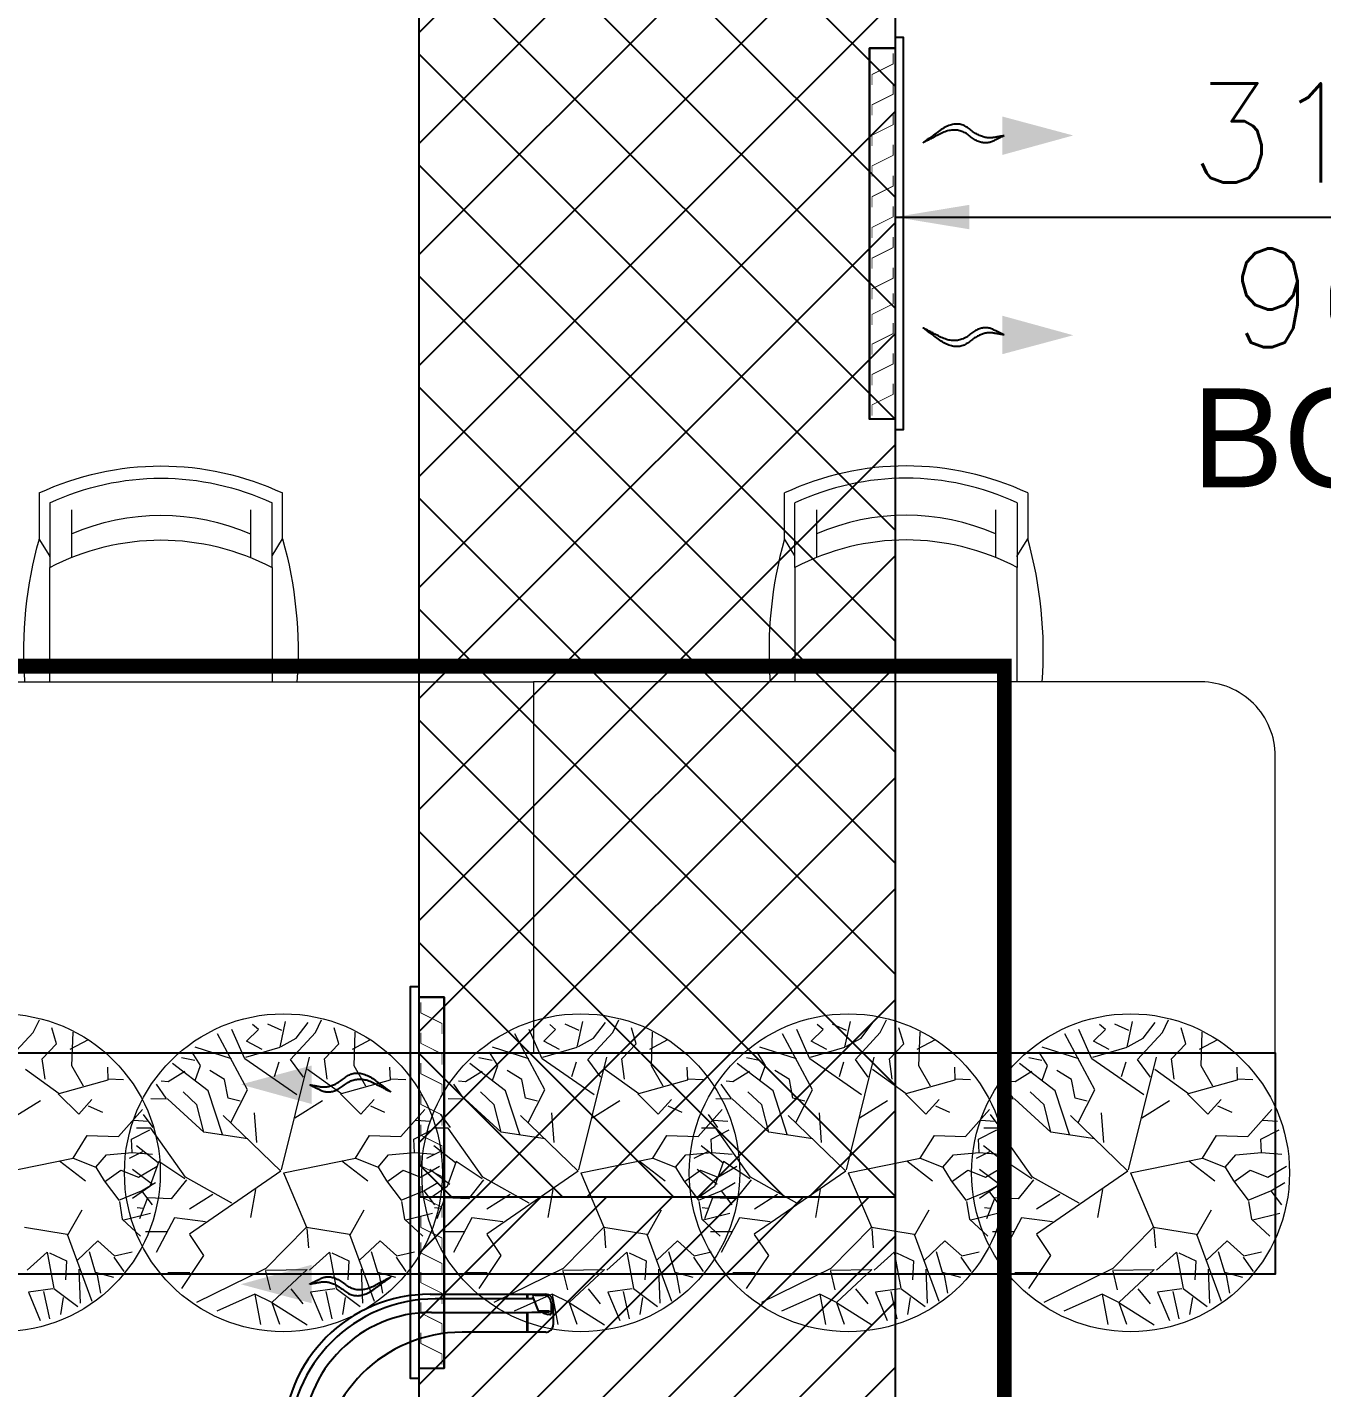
# Model space of a CAD drawing. Header units: millimetres. Extents: x 148480 to 578986, y 39883 to 155062.
# Drawn here: x 229222 to 231840, y 82730 to 85482 of the extents above; entities that cross this region are included whole.
import ezdxf

# ---------------------------------------------------------------- set-up
doc = ezdxf.new("R2010")
doc.units = ezdxf.units.MM
for name, pattern in [('CENTER', [2, 1.25, -0.25, 0.25, -0.25]), ('CONTINU', [0]), ('HIDDEN', [0.375, 0.25, -0.125])]:
    doc.linetypes.add(name, pattern=pattern)
for name, color, linetype in [('CEN', 252, 'CENTER'), ('Flooring', 44, 'Continuous'), ('Hatch 01_UC', 7, 'Continuous'), ('HVAC-SECTIONS', 7, 'Continuous'), ('I - MODULAR', 44, 'Continuous'), ('Layer2', 4, 'Continuous'), ('Layer4', 6, 'Continuous'), ('M-HVAC ELLIPTICAL DUCT', 6, 'Continuous'), ('M-HVAC VRV PIPE', 4, 'Continuous'), ('M-HVAC-ELEPTICAL DUCT', 6, 'Continuous'), ('M-HVAC-GRIL', 6, 'Continuous'), ('M-HVAC-INSULATION', 8, 'Continuous'), ('M-HVAC-SUPP', 4, 'Continuous'), ('M-HVAC-TEXT', 7, 'Continuous')]:
    doc.layers.add(name, color=color, linetype=linetype)
doc.layers.add('I-01$0$i-plants', color=7, linetype='Continuous', lineweight=13, true_color=0x86b300)
for name, color, linetype, lineweight in [('ID - MODULAR', 44, 'Continuous', 5), ('KDBS-SIDE THROW GRILLE', 1, 'Continuous', 18), ('M HVAC GRILLE', 6, 'Continuous', 13)]:
    doc.layers.add(name, color=color, linetype=linetype, lineweight=lineweight)
doc.styles.add('R', font='romans.shx')
doc.styles.add('ROMAND', font='romand__.ttf')
doc.styles.get("Standard").update_dxf_attribs({"font": 'arial.ttf'})
doc.dimstyles.new('Vayucon', dxfattribs={"dimtxt": 200, "dimasz": 150, "dimexe": 0, "dimexo": 0, "dimgap": 9e-05, "dimtad": 1, "dimdec": 0, "dimrnd": 5, "dimzin": 0, "dimdsep": 46, "dimtxsty": 'ROMAND', "dimcen": 90, "dimclrd": 42, "dimclre": 8, "dimclrt": 7, "dimadec": 0, "dimazin": 0, "dimtfac": 1, "dimtdec": 0, "dimtofl": 0, "dimtmove": 1, "dimatfit": 0, "dimfxl": 1, "dimtolj": 1, "dimtzin": 0, "dimarcsym": 0})

# ---------------------------------------------------------------- blocks, each defined once
blk = doc.blocks.new('GFC1')
at = {"layer": 'CEN', "color": 8, "linetype": 'HIDDEN', "lineweight": 0, "ltscale": 1500}
blk.add_lwpolyline([(303830.5, 81074.4), (299729.3, 81074.4), (299729.3, 85175.6), (303830.5, 85175.6)], close=True, dxfattribs=at)
at = {"layer": 'Flooring', "color": 8, "linetype": 'HIDDEN', "ltscale": 1500}
blk.add_arc((300007.7, 78255.1), 12777.8, 229.90697, 79.60318, dxfattribs=at)
at = {"layer": 'I - MODULAR', "color": 8}
for p, q in [((302669.3, 83905.3), (302903, 83905.3)), ((302865.1, 83905.3), (302865.1, 83896)), ((302867.1, 83896), (302867.1, 83905.3)), ((302876.5, 83900.6), (302887.9, 83871.9)), ((302880.8, 83903.4), (302898.7, 83903.4)), ((302878.3, 83896), (302679.7, 83896)), ((302887.9, 83871.9), (302910, 83871.9)), ((302910, 83871.9), (302910, 83868.8)), ((302914, 83888.1), (302914, 83866.1)), ((302918.3, 83890.1), (302918.3, 83843.6)), ((302671.9, 83868.6), (302810.4, 83868.6)), ((302810.4, 83868.6), (302868, 83868.6)), ((302865.1, 83868.6), (302865.1, 83828.4)), ((302867.1, 83828.4), (302867.1, 83868.6)), ((302897.3, 83867.6), (302897.3, 83868.8)), ((302910, 83868.8), (302897.3, 83868.8)), ((302897.3, 83867.6), (302908.1, 83864.5)), ((302911.8, 83864.1), (302908.3, 83864.4)), ((302903, 83828.4), (302734, 83828.4))]:
    blk.add_line(p, q, dxfattribs=at)
at = {"layer": 'I - MODULAR', "color": 8, "linetype": 'Continuous'}
blk.add_lwpolyline([(299878.4, 84393.7), (304378.4, 84393.7), (304378.4, 83945.6), (299878.4, 83945.6)], close=True, dxfattribs=at)
at = {"layer": 'I - MODULAR', "color": 8}
for centre, radius, start, end in [((302669.3, 83608.1), 297.2, 90, 180), ((302880.8, 83898.5), 4.86, 90, 154.3345), ((302898.7, 83888.1), 15.3, 0, 90), ((302903, 83890.1), 15.2, 0, 90), ((302679.7, 83600.1), 295.9, 90, 180), ((302671.9, 83609.1), 259.5, 90, 180), ((302903, 83843.6), 15.2, 270, 0), ((302911.9, 83866.1), 2.02, 265, 0), ((302734, 83542.7), 285.7, 90, 180)]:
    blk.add_arc(centre, radius, start, end, dxfattribs=at)
blk.add_ellipse((302867.5, 83871.2), major_axis=(-44.5, 0), ratio=0.056676, start_param=1.581319, end_param=2.838731, dxfattribs=at)
at = {"layer": 'I-01$0$i-plants', "color": 8}
for p, q in [((301866.6, 84434.9), (301879.1, 84460.2)), ((302321.9, 84440.6), (302310, 84450.5)), ((302369.3, 84438.6), (302340.9, 84451.6)), ((302365.8, 84405.3), (302377, 84457.2)), ((302398.4, 84423.2), (302422.6, 84454.6)), ((302437.3, 84434.9), (302449.8, 84460.2)), ((302923.1, 84440.6), (302911.3, 84450.5)), ((302970.6, 84438.6), (302942.2, 84451.6)), ((302967, 84405.3), (302978.3, 84457.2)), ((302999.7, 84423.2), (303023.9, 84454.6)), ((303038.6, 84434.9), (303051.1, 84460.2)), ((303464.2, 84440.6), (303452.3, 84450.5)), ((303511.6, 84438.6), (303483.2, 84451.6)), ((303508.1, 84405.3), (303519.3, 84457.2)), ((303540.7, 84423.2), (303564.9, 84454.6)), ((303579.6, 84434.9), (303592.1, 84460.2)), ((304034.9, 84440.6), (304023.1, 84450.5)), ((304082.3, 84438.6), (304054, 84451.6)), ((304078.8, 84405.3), (304090, 84457.2)), ((304111.4, 84423.2), (304135.6, 84454.6)), ((304150.3, 84434.9), (304162.8, 84460.2)), ((301816.2, 84379.8), (301866.6, 84434.9)), ((301914, 84411.6), (301904.4, 84443.8)), ((301941.6, 84401.2), (301978.3, 84420.3)), ((301944.9, 84367.5), (301947.1, 84435)), ((302300.3, 84318.8), (302239.6, 84431.8)), ((302294.8, 84381.5), (302268.3, 84440.4)), ((302297.7, 84417.1), (302321.9, 84440.6)), ((302367.9, 84406), (302398.4, 84423.2)), ((302387, 84379.8), (302437.3, 84434.9)), ((302484.7, 84411.6), (302475.1, 84443.8)), ((302512.3, 84401.2), (302549, 84420.3)), ((302515.6, 84367.5), (302517.8, 84435)), ((302901.6, 84318.8), (302840.9, 84431.8)), ((302896.1, 84381.5), (302869.5, 84440.4)), ((302899, 84417.1), (302923.1, 84440.6)), ((302969.2, 84406), (302999.7, 84423.2)), ((302988.2, 84379.8), (303038.6, 84434.9)), ((303086, 84411.6), (303076.4, 84443.8)), ((303113.6, 84401.2), (303150.3, 84420.3)), ((303116.9, 84367.5), (303119.1, 84435)), ((303442.6, 84318.8), (303381.9, 84431.8)), ((303437.1, 84381.5), (303410.6, 84440.4)), ((303440, 84417.1), (303464.2, 84440.6)), ((303510.2, 84406), (303540.7, 84423.2)), ((303529.3, 84379.8), (303579.6, 84434.9)), ((303627, 84411.6), (303617.4, 84443.8)), ((303654.6, 84401.2), (303691.3, 84420.3)), ((303657.9, 84367.5), (303660.1, 84435)), ((304013.3, 84318.8), (303952.6, 84431.8)), ((304007.8, 84381.5), (303981.3, 84440.4)), ((304010.7, 84417.1), (304034.9, 84440.6)), ((304080.9, 84406), (304111.4, 84423.2)), ((304100, 84379.8), (304150.3, 84434.9)), ((304197.7, 84411.6), (304188.1, 84443.8)), ((304225.3, 84401.2), (304262, 84420.3)), ((304228.6, 84367.5), (304230.8, 84435)), ((301885, 84381.4), (301914, 84411.6)), ((302205.1, 84368.1), (302188.1, 84395.2)), ((302267.9, 84381.6), (302194.1, 84404.8)), ((302296.3, 84384.5), (302365.8, 84405.3)), ((302329.6, 84400.1), (302297.7, 84417.1)), ((302455.8, 84381.4), (302484.7, 84411.6)), ((302806.4, 84368.1), (302789.4, 84395.2)), ((302869.2, 84381.6), (302795.4, 84404.8)), ((302897.5, 84384.5), (302967, 84405.3)), ((302930.9, 84400.1), (302899, 84417.1)), ((303057, 84381.4), (303086, 84411.6)), ((303347.4, 84368.1), (303330.4, 84395.2)), ((303410.2, 84381.6), (303336.4, 84404.8)), ((303438.6, 84384.5), (303508.1, 84405.3)), ((303471.9, 84400.1), (303440, 84417.1)), ((303598.1, 84381.4), (303627, 84411.6)), ((303918.1, 84368.1), (303901.1, 84395.2)), ((303980.9, 84381.6), (303907.1, 84404.8)), ((304009.3, 84384.5), (304078.8, 84405.3)), ((304042.6, 84400.1), (304010.7, 84417.1)), ((304168.8, 84381.4), (304197.7, 84411.6)), ((301890.6, 84340.3), (301885, 84381.4)), ((301968.5, 84326.1), (301944.9, 84367.5)), ((302018.4, 84338.6), (302017.3, 84364.8)), ((302220.6, 84316.5), (302148.1, 84372.2)), ((302193.3, 84378), (302166.8, 84383.5)), ((302194.1, 84337.9), (302205.1, 84368.1)), ((302399.6, 84308.3), (302294.8, 84381.5)), ((302354.7, 84345.8), (302363.8, 84375.4)), ((302368.8, 84157.2), (302425.1, 84384.7)), ((302413.2, 84344.6), (302387, 84379.8)), ((302461.3, 84340.3), (302455.8, 84381.4)), ((302539.2, 84326.1), (302515.6, 84367.5)), ((302589.1, 84338.6), (302588.1, 84364.8)), ((302821.8, 84316.5), (302749.4, 84372.2)), ((302794.6, 84378), (302768.1, 84383.5)), ((302795.4, 84337.9), (302806.4, 84368.1)), ((303000.9, 84308.3), (302896.1, 84381.5)), ((302956, 84345.8), (302965.1, 84375.4)), ((302970.1, 84157.2), (303026.4, 84384.7)), ((303014.4, 84344.6), (302988.2, 84379.8)), ((303062.6, 84340.3), (303057, 84381.4)), ((303140.5, 84326.1), (303116.9, 84367.5)), ((303190.4, 84338.6), (303189.3, 84364.8)), ((303362.9, 84316.5), (303290.4, 84372.2)), ((303335.6, 84378), (303309.1, 84383.5)), ((303336.4, 84337.9), (303347.4, 84368.1)), ((303541.9, 84308.3), (303437.1, 84381.5)), ((303497, 84345.8), (303506.1, 84375.4)), ((303511.1, 84157.2), (303567.4, 84384.7)), ((303555.5, 84344.6), (303529.3, 84379.8)), ((303603.6, 84340.3), (303598.1, 84381.4)), ((303681.5, 84326.1), (303657.9, 84367.5)), ((303731.4, 84338.6), (303730.4, 84364.8)), ((303933.6, 84316.5), (303861.1, 84372.2)), ((303906.3, 84378), (303879.9, 84383.5)), ((303907.1, 84337.9), (303918.1, 84368.1)), ((304112.6, 84308.3), (304007.8, 84381.5)), ((304067.7, 84345.8), (304076.8, 84375.4)), ((304081.9, 84157.2), (304138.2, 84384.7)), ((304126.2, 84344.6), (304100, 84379.8)), ((304174.3, 84340.3), (304168.8, 84381.4)), ((304252.3, 84326.1), (304228.6, 84367.5)), ((304302.2, 84338.6), (304301.1, 84364.8)), ((301850.9, 84360.5), (301919.3, 84311.4)), ((301919.3, 84311.4), (302018.4, 84338.6)), ((302017.7, 84340.9), (302049.3, 84339.8)), ((302173.1, 84355.7), (302139.3, 84334.9)), ((302253.6, 84339.9), (302223.9, 84357.5)), ((302260.7, 84301.6), (302253.6, 84339.9)), ((302421.6, 84360.5), (302490, 84311.4)), ((302490, 84311.4), (302589.1, 84338.6)), ((302588.5, 84340.9), (302620, 84339.8)), ((302774.4, 84355.7), (302740.6, 84334.9)), ((302854.9, 84339.9), (302825.2, 84357.5)), ((302862, 84301.6), (302854.9, 84339.9)), ((303022.9, 84360.5), (303091.3, 84311.4)), ((303091.3, 84311.4), (303190.4, 84338.6)), ((303189.7, 84340.9), (303221.3, 84339.8)), ((303315.4, 84355.7), (303281.6, 84334.9)), ((303395.9, 84339.9), (303366.2, 84357.5)), ((303403, 84301.6), (303395.9, 84339.9)), ((303563.9, 84360.5), (303632.3, 84311.4)), ((303632.3, 84311.4), (303731.4, 84338.6)), ((303730.8, 84340.9), (303762.3, 84339.8)), ((303886.1, 84355.7), (303852.3, 84334.9)), ((303966.6, 84339.9), (303936.9, 84357.5)), ((303973.7, 84301.6), (303966.6, 84339.9)), ((304134.6, 84360.5), (304203, 84311.4)), ((304203, 84311.4), (304302.2, 84338.6)), ((304301.5, 84340.9), (304333.1, 84339.8)), ((301917.4, 84310.8), (301958.6, 84269.8)), ((302135.7, 84301.6), (302115.9, 84330.4)), ((302139.3, 84334.9), (302125.4, 84336)), ((302197.8, 84288.1), (302169.8, 84314.7)), ((302249.3, 84228.5), (302220.6, 84316.5)), ((302266.6, 84252.5), (302300.3, 84318.8)), ((302488.1, 84310.8), (302529.3, 84269.8)), ((302737, 84301.6), (302717.2, 84330.4)), ((302740.6, 84334.9), (302726.7, 84336)), ((302799.1, 84288.1), (302771.1, 84314.7)), ((302850.6, 84228.5), (302821.8, 84316.5)), ((302867.9, 84252.5), (302901.6, 84318.8)), ((303089.4, 84310.8), (303130.6, 84269.8)), ((303278, 84301.6), (303258.2, 84330.4)), ((303281.6, 84334.9), (303267.7, 84336)), ((303340.1, 84288.1), (303312.1, 84314.7)), ((303391.6, 84228.5), (303362.9, 84316.5)), ((303408.9, 84252.5), (303442.6, 84318.8)), ((303630.4, 84310.8), (303671.6, 84269.8)), ((303848.7, 84301.6), (303828.9, 84330.4)), ((303852.3, 84334.9), (303838.4, 84336)), ((303910.8, 84288.1), (303882.8, 84314.7)), ((303962.3, 84228.5), (303933.6, 84316.5)), ((303979.6, 84252.5), (304013.3, 84318.8)), ((304201.1, 84310.8), (304242.3, 84269.8)), ((301824.8, 84261.8), (301881.1, 84297.4)), ((301958.6, 84269.8), (301985.5, 84299)), ((301978.1, 84286.2), (302006.5, 84273.2)), ((302138.6, 84299.7), (302104.8, 84300.5)), ((302211.9, 84233.2), (302138.6, 84299.7)), ((302211.9, 84233.2), (302197.8, 84288.1)), ((302284.9, 84295.5), (302260.7, 84301.6)), ((302395.5, 84261.8), (302451.8, 84297.4)), ((302529.3, 84269.8), (302556.2, 84299)), ((302548.9, 84286.2), (302577.2, 84273.2)), ((302739.9, 84299.7), (302706.1, 84300.5)), ((302813.2, 84233.2), (302739.9, 84299.7)), ((302813.2, 84233.2), (302799.1, 84288.1)), ((302886.2, 84295.5), (302862, 84301.6)), ((302996.8, 84261.8), (303053.1, 84297.4)), ((303130.6, 84269.8), (303157.5, 84299)), ((303150.1, 84286.2), (303178.5, 84273.2)), ((303280.9, 84299.7), (303247.1, 84300.5)), ((303354.2, 84233.2), (303280.9, 84299.7)), ((303354.2, 84233.2), (303340.1, 84288.1)), ((303427.2, 84295.5), (303403, 84301.6)), ((303537.8, 84261.8), (303594.1, 84297.4)), ((303671.6, 84269.8), (303698.5, 84299)), ((303691.2, 84286.2), (303719.5, 84273.2)), ((303851.7, 84299.7), (303817.8, 84300.5)), ((303924.9, 84233.2), (303851.7, 84299.7)), ((303924.9, 84233.2), (303910.8, 84288.1)), ((303997.9, 84295.5), (303973.7, 84301.6)), ((304108.6, 84261.8), (304164.8, 84297.4)), ((304242.3, 84269.8), (304269.2, 84299)), ((304261.9, 84286.2), (304290.3, 84273.2)), ((302039.2, 84224.2), (302087.7, 84278.8)), ((302069.6, 84257.4), (302099.1, 84255.3)), ((302108.9, 84242.7), (302089.7, 84269.1)), ((302367.5, 84154), (302251.1, 84266.5)), ((302318.8, 84211.9), (302314.3, 84272.1)), ((302609.9, 84224.2), (302658.4, 84278.8)), ((302640.3, 84257.4), (302669.8, 84255.3)), ((302710.2, 84242.7), (302691, 84269.1)), ((302968.7, 84154), (302852.4, 84266.5)), ((302920.1, 84211.9), (302915.6, 84272.1)), ((303211.2, 84224.2), (303259.7, 84278.8)), ((303251.2, 84242.7), (303232, 84269.1)), ((303241.6, 84257.4), (303271.1, 84255.3)), ((303509.8, 84154), (303393.4, 84266.5)), ((303461.1, 84211.9), (303456.6, 84272.1)), ((303752.2, 84224.2), (303800.7, 84278.8)), ((303782.6, 84257.4), (303812.1, 84255.3)), ((303821.9, 84242.7), (303802.8, 84269.1)), ((304080.5, 84154), (303964.1, 84266.5)), ((304031.8, 84211.9), (304027.3, 84272.1)), ((304322.9, 84224.2), (304371.4, 84278.8)), ((304353.3, 84257.4), (304382.9, 84255.3)), ((302065.6, 84218.7), (302102.4, 84237.5)), ((302104.6, 84241.4), (302075.8, 84240.9)), ((302174.8, 84141.8), (302104.6, 84241.4)), ((302300.8, 84219.9), (302211.9, 84233.2)), ((302636.3, 84218.7), (302673.1, 84237.5)), ((302705.8, 84241.4), (302677.1, 84240.9)), ((302776.1, 84141.8), (302705.8, 84241.4)), ((302902.1, 84219.9), (302813.2, 84233.2)), ((303246.9, 84241.4), (303218.1, 84240.9)), ((303237.6, 84218.7), (303274.4, 84237.5)), ((303317.1, 84141.8), (303246.9, 84241.4)), ((303443.1, 84219.9), (303354.2, 84233.2)), ((303778.6, 84218.7), (303815.4, 84237.5)), ((303817.6, 84241.4), (303788.8, 84240.9)), ((303887.8, 84141.8), (303817.6, 84241.4)), ((304013.8, 84219.9), (303924.9, 84233.2)), ((304349.3, 84218.7), (304386.1, 84237.5)), ((301947.4, 84180.4), (301976, 84226.5)), ((301976, 84226.5), (302039.2, 84224.2)), ((302066.8, 84192.2), (302065.6, 84218.7)), ((302119.2, 84170.8), (302075.2, 84205.7)), ((302518.1, 84180.4), (302546.7, 84226.5)), ((302546.7, 84226.5), (302609.9, 84224.2)), ((302637.5, 84192.2), (302636.3, 84218.7)), ((302720.5, 84170.8), (302676.5, 84205.7)), ((303119.4, 84180.4), (303148, 84226.5)), ((303148, 84226.5), (303211.2, 84224.2)), ((303261.5, 84170.8), (303217.5, 84205.7)), ((303238.8, 84192.2), (303237.6, 84218.7)), ((303660.4, 84180.4), (303689, 84226.5)), ((303689, 84226.5), (303752.2, 84224.2)), ((303779.8, 84192.2), (303778.6, 84218.7)), ((303832.3, 84170.8), (303788.2, 84205.7)), ((304231.1, 84180.4), (304259.7, 84226.5)), ((304259.7, 84226.5), (304322.9, 84224.2)), ((304350.5, 84192.2), (304349.3, 84218.7)), ((301802, 84150.9), (301947.4, 84180.4)), ((301920.1, 84175.1), (301972.4, 84134.5)), ((301947.4, 84180.4), (301993.3, 84162)), ((301993.3, 84162), (302014.6, 84187.2)), ((302014.6, 84187.2), (302066.8, 84192.2)), ((302087.7, 84193.5), (302060.5, 84180)), ((302066.8, 84192.2), (302108, 84188.3)), ((302120.5, 84173.6), (302102.4, 84122.9)), ((302173.4, 84138.6), (302120.5, 84173.6)), ((302372.7, 84150.9), (302518.1, 84180.4)), ((302490.8, 84175.1), (302543.1, 84134.5)), ((302518.1, 84180.4), (302564, 84162)), ((302564, 84162), (302585.4, 84187.2)), ((302585.4, 84187.2), (302637.5, 84192.2)), ((302637.5, 84192.2), (302678.7, 84188.3)), ((302689, 84193.5), (302661.8, 84180)), ((302721.7, 84173.6), (302703.6, 84122.9)), ((302774.7, 84138.6), (302721.7, 84173.6)), ((302974, 84150.9), (303119.4, 84180.4)), ((303092.1, 84175.1), (303144.4, 84134.5)), ((303119.4, 84180.4), (303165.3, 84162)), ((303165.3, 84162), (303186.6, 84187.2)), ((303186.6, 84187.2), (303238.8, 84192.2)), ((303230, 84193.5), (303202.8, 84180)), ((303238.8, 84192.2), (303280, 84188.3)), ((303262.8, 84173.6), (303244.7, 84122.9)), ((303315.7, 84138.6), (303262.8, 84173.6)), ((303515, 84150.9), (303660.4, 84180.4)), ((303633.1, 84175.1), (303685.4, 84134.5)), ((303660.4, 84180.4), (303706.3, 84162)), ((303706.3, 84162), (303727.7, 84187.2)), ((303727.7, 84187.2), (303779.8, 84192.2)), ((303800.7, 84193.5), (303773.5, 84180)), ((303779.8, 84192.2), (303821, 84188.3)), ((303833.5, 84173.6), (303815.4, 84122.9)), ((303886.4, 84138.6), (303833.5, 84173.6)), ((304085.8, 84150.9), (304231.1, 84180.4)), ((304203.8, 84175.1), (304256.1, 84134.5)), ((304231.1, 84180.4), (304277, 84162)), ((304277, 84162), (304298.4, 84187.2)), ((304298.4, 84187.2), (304350.5, 84192.2)), ((304350.5, 84192.2), (304391.8, 84188.3)), ((301993.3, 84162), (302010.3, 84134.9)), ((302011, 84132.6), (302044, 84156)), ((302044, 84156), (302079.4, 84142.2)), ((302107.6, 84127), (302067.2, 84157.6)), ((302079.4, 84142.2), (302117.5, 84164.6)), ((302367.5, 84154), (302182.5, 84026.5)), ((302372.7, 84150.9), (302419.4, 84040.8)), ((302564, 84162), (302581, 84134.9)), ((302581.7, 84132.6), (302614.7, 84156)), ((302614.7, 84156), (302650.1, 84142.2)), ((302650.1, 84142.2), (302688.2, 84164.6)), ((302708.9, 84127), (302668.5, 84157.6)), ((302968.7, 84154), (302783.8, 84026.5)), ((302974, 84150.9), (303020.7, 84040.8)), ((303165.3, 84162), (303182.3, 84134.9)), ((303183, 84132.6), (303216, 84156)), ((303249.9, 84127), (303209.5, 84157.6)), ((303216, 84156), (303251.4, 84142.2)), ((303251.4, 84142.2), (303289.5, 84164.6)), ((303509.8, 84154), (303324.8, 84026.5)), ((303515, 84150.9), (303561.7, 84040.8)), ((303706.3, 84162), (303723.3, 84134.9)), ((303724, 84132.6), (303757, 84156)), ((303757, 84156), (303792.4, 84142.2)), ((303820.6, 84127), (303780.2, 84157.6)), ((303792.4, 84142.2), (303830.5, 84164.6)), ((304080.5, 84154), (303895.5, 84026.5)), ((304085.8, 84150.9), (304132.4, 84040.8)), ((304277, 84162), (304294, 84134.9)), ((304294.7, 84132.6), (304327.8, 84156)), ((304327.8, 84156), (304363.1, 84142.2)), ((304363.1, 84142.2), (304401.2, 84164.6)), ((302010.3, 84134.9), (302040, 84095.7)), ((302102.4, 84122.9), (302067.1, 84098.9)), ((302085.6, 84114.7), (302114.2, 84131.4)), ((302176.3, 84136.9), (302145.5, 84098)), ((302268.6, 84089.7), (302174.8, 84141.8)), ((302316, 84117.3), (302306.2, 84060.6)), ((302581, 84134.9), (302610.7, 84095.7)), ((302656.3, 84114.7), (302684.9, 84131.4)), ((302703.6, 84122.9), (302668.4, 84098.9)), ((302777.5, 84136.9), (302746.8, 84098)), ((302869.8, 84089.7), (302776.1, 84141.8)), ((302917.3, 84117.3), (302907.4, 84060.6)), ((303182.3, 84134.9), (303212, 84095.7)), ((303244.7, 84122.9), (303209.4, 84098.9)), ((303257.6, 84114.7), (303286.2, 84131.4)), ((303318.6, 84136.9), (303287.8, 84098)), ((303410.9, 84089.7), (303317.1, 84141.8)), ((303458.3, 84117.3), (303448.5, 84060.6)), ((303723.3, 84134.9), (303753, 84095.7)), ((303815.4, 84122.9), (303780.1, 84098.9)), ((303798.6, 84114.7), (303827.2, 84131.4)), ((303889.3, 84136.9), (303858.5, 84098)), ((303981.6, 84089.7), (303887.8, 84141.8)), ((304029, 84117.3), (304019.2, 84060.6)), ((304294, 84134.9), (304323.7, 84095.7)), ((304369.3, 84114.7), (304397.9, 84131.4)), ((302040, 84095.7), (302085.6, 84114.7)), ((302040.8, 84093.1), (302046.8, 84057.4)), ((302098, 84100), (302081.6, 84057.6)), ((302085.6, 84114.7), (302107.4, 84086.2)), ((302145.5, 84098), (302098, 84100)), ((302229.7, 84107.3), (302182.9, 84077.4)), ((302610.7, 84095.7), (302656.3, 84114.7)), ((302611.5, 84093.1), (302617.5, 84057.4)), ((302656.3, 84114.7), (302678.1, 84086.2)), ((302699.3, 84100), (302682.9, 84057.6)), ((302746.8, 84098), (302699.3, 84100)), ((302830.9, 84107.3), (302784.2, 84077.4)), ((303212, 84095.7), (303257.6, 84114.7)), ((303212.8, 84093.1), (303218.8, 84057.4)), ((303240.3, 84100), (303223.9, 84057.6)), ((303287.8, 84098), (303240.3, 84100)), ((303257.6, 84114.7), (303279.4, 84086.2)), ((303372, 84107.3), (303325.2, 84077.4)), ((303753, 84095.7), (303798.6, 84114.7)), ((303753.8, 84093.1), (303759.8, 84057.4)), ((303811, 84100), (303794.6, 84057.6)), ((303798.6, 84114.7), (303820.4, 84086.2)), ((303858.5, 84098), (303811, 84100)), ((303942.7, 84107.3), (303895.9, 84077.4)), ((304323.7, 84095.7), (304369.3, 84114.7)), ((304324.5, 84093.1), (304330.5, 84057.4)), ((304369.3, 84114.7), (304391.1, 84086.2)), ((301936.2, 84024.3), (301965.5, 84075.9)), ((302049.6, 84055.8), (302103.7, 84069.2)), ((302088.8, 84078.5), (302077.1, 84080.3)), ((302506.9, 84024.3), (302536.2, 84075.9)), ((302620.3, 84055.8), (302674.4, 84069.2)), ((302690.1, 84078.5), (302678.4, 84080.3)), ((303108.2, 84024.3), (303137.5, 84075.9)), ((303231.1, 84078.5), (303219.4, 84080.3)), ((303221.6, 84055.8), (303275.7, 84069.2)), ((303649.2, 84024.3), (303678.5, 84075.9)), ((303762.6, 84055.8), (303816.7, 84069.2)), ((303801.9, 84078.5), (303790.1, 84080.3)), ((304219.9, 84024.3), (304249.2, 84075.9)), ((304333.3, 84055.8), (304387.4, 84069.2)), ((301848.7, 84040.8), (301935.4, 84026.9)), ((302046.8, 84057.4), (302083.9, 84023)), ((302152.4, 84060.1), (302115.4, 83989.9)), ((302215, 84052), (302152.4, 84060.1)), ((302419.4, 84040.8), (302337.1, 83957.4)), ((302419.4, 84040.8), (302506.1, 84026.9)), ((302420.1, 84038.5), (302423.1, 83999.1)), ((302617.5, 84057.4), (302654.7, 84023)), ((302753.7, 84060.1), (302716.7, 83989.9)), ((302816.3, 84052), (302753.7, 84060.1)), ((303020.7, 84040.8), (302938.4, 83957.4)), ((303020.7, 84040.8), (303107.4, 84026.9)), ((303021.4, 84038.5), (303024.3, 83999.1)), ((303218.8, 84057.4), (303255.9, 84023)), ((303294.7, 84060.1), (303257.7, 83989.9)), ((303357.3, 84052), (303294.7, 84060.1)), ((303561.7, 84040.8), (303479.4, 83957.4)), ((303561.7, 84040.8), (303648.4, 84026.9)), ((303562.4, 84038.5), (303565.4, 83999.1)), ((303759.8, 84057.4), (303797, 84023)), ((303865.5, 84060.1), (303828.4, 83989.9)), ((303928, 84052), (303865.5, 84060.1)), ((304132.4, 84040.8), (304050.1, 83957.4)), ((304132.4, 84040.8), (304219.1, 84026.9)), ((304133.1, 84038.5), (304136.1, 83999.1)), ((304330.5, 84057.4), (304367.7, 84023)), ((301935.4, 84026.9), (301985.2, 83891.4)), ((301956, 83974), (301997.5, 84013.3)), ((301997.5, 84013.3), (302031.3, 83983.1)), ((302136.3, 84031.2), (302093.8, 84031.6)), ((302182.6, 84026.4), (302211, 83983.9)), ((302506.1, 84026.9), (302555.9, 83891.4)), ((302526.7, 83974), (302568.2, 84013.3)), ((302568.2, 84013.3), (302602.1, 83983.1)), ((302737.6, 84031.2), (302695.1, 84031.6)), ((302783.9, 84026.4), (302812.2, 83983.9)), ((303107.4, 84026.9), (303157.2, 83891.4)), ((303128, 83974), (303169.5, 84013.3)), ((303169.5, 84013.3), (303203.3, 83983.1)), ((303278.6, 84031.2), (303236.1, 84031.6)), ((303324.9, 84026.4), (303353.3, 83983.9)), ((303648.4, 84026.9), (303698.2, 83891.4)), ((303669, 83974), (303710.5, 84013.3)), ((303710.5, 84013.3), (303744.4, 83983.1)), ((303849.4, 84031.2), (303806.8, 84031.6)), ((303895.6, 84026.4), (303924, 83983.9)), ((304219.1, 84026.9), (304268.9, 83891.4)), ((304239.7, 83974), (304281.3, 84013.3)), ((304281.3, 84013.3), (304315.1, 83983.1)), ((301854.6, 83954.2), (301895, 83990.7)), ((301895, 83990.7), (301908.3, 83916.8)), ((301899.8, 83989.3), (301934, 83972.7)), ((301979.6, 83991.6), (301992.1, 83949.8)), ((302029.9, 83980.2), (302049.8, 83951.2)), ((302031.3, 83983.1), (302066.6, 83991.2)), ((302211, 83983.9), (302166.3, 83916.8)), ((302425.3, 83954.2), (302465.7, 83990.7)), ((302465.7, 83990.7), (302479, 83916.8)), ((302470.5, 83989.3), (302504.7, 83972.7)), ((302550.3, 83991.6), (302562.8, 83949.8)), ((302600.6, 83980.2), (302620.5, 83951.2)), ((302602.1, 83983.1), (302637.4, 83991.2)), ((302812.2, 83983.9), (302767.6, 83916.8)), ((303026.6, 83954.2), (303067, 83990.7)), ((303067, 83990.7), (303080.3, 83916.8)), ((303071.8, 83989.3), (303106, 83972.7)), ((303151.6, 83991.6), (303164.1, 83949.8)), ((303201.9, 83980.2), (303221.8, 83951.2)), ((303203.3, 83983.1), (303238.6, 83991.2)), ((303353.3, 83983.9), (303308.6, 83916.8)), ((303567.6, 83954.2), (303608, 83990.7)), ((303608, 83990.7), (303621.3, 83916.8)), ((303612.8, 83989.3), (303647, 83972.7)), ((303692.6, 83991.6), (303705.1, 83949.8)), ((303742.9, 83980.2), (303762.8, 83951.2)), ((303744.4, 83983.1), (303779.7, 83991.2)), ((303924, 83983.9), (303879.3, 83916.8)), ((304138.4, 83954.2), (304178.7, 83990.7)), ((304178.7, 83990.7), (304192, 83916.8)), ((304183.5, 83989.3), (304217.7, 83972.7)), ((304263.3, 83991.6), (304275.8, 83949.8)), ((304313.6, 83980.2), (304333.5, 83951.2)), ((304315.1, 83983.1), (304350.4, 83991.2)), ((301934, 83972.7), (301931.8, 83934.5)), ((301959, 83956.1), (301961.7, 83887.2)), ((302337.1, 83957.4), (302197.1, 83888.5)), ((302336, 83954.2), (302420.5, 83955.5)), ((302336.7, 83952), (302345.6, 83914.3)), ((302420.5, 83955.5), (302349, 83888.5)), ((302504.7, 83972.7), (302502.6, 83934.5)), ((302529.7, 83956.1), (302532.4, 83887.2)), ((302938.4, 83957.4), (302798.4, 83888.5)), ((302937.3, 83954.2), (303021.8, 83955.5)), ((302938, 83952), (302946.9, 83914.3)), ((303021.8, 83955.5), (302950.2, 83888.5)), ((303106, 83972.7), (303103.8, 83934.5)), ((303131, 83956.1), (303133.7, 83887.2)), ((303479.4, 83957.4), (303339.4, 83888.5)), ((303478.3, 83954.2), (303562.8, 83955.5)), ((303479, 83952), (303487.9, 83914.3)), ((303562.8, 83955.5), (303491.3, 83888.5)), ((303647, 83972.7), (303644.9, 83934.5)), ((303672, 83956.1), (303674.7, 83887.2)), ((304050.1, 83957.4), (303910.1, 83888.5)), ((304049, 83954.2), (304133.5, 83955.5)), ((304049.7, 83952), (304058.6, 83914.3)), ((304133.5, 83955.5), (304062, 83888.5)), ((304217.7, 83972.7), (304215.6, 83934.5)), ((304242.7, 83956.1), (304245.4, 83887.2)), ((301992.1, 83949.8), (302028.8, 83939.6)), ((301995, 83948.2), (302002.4, 83907.6)), ((302183.5, 83948.8), (302138.9, 83948.9)), ((302562.8, 83949.8), (302599.5, 83939.6)), ((302565.7, 83948.2), (302573.1, 83907.6)), ((302784.8, 83948.8), (302740.2, 83948.9)), ((303164.1, 83949.8), (303200.8, 83939.6)), ((303167, 83948.2), (303174.4, 83907.6)), ((303325.8, 83948.8), (303281.2, 83948.9)), ((303705.1, 83949.8), (303741.8, 83939.6)), ((303708, 83948.2), (303715.4, 83907.6)), ((303896.5, 83948.8), (303852, 83948.9)), ((304275.8, 83949.8), (304312.5, 83939.6)), ((304278.7, 83948.2), (304286.1, 83907.6)), ((301906.1, 83916.2), (301856.9, 83909.2)), ((301856.9, 83909.2), (301880.8, 83852.3)), ((301887.7, 83910.7), (301899.9, 83855.3)), ((301908.3, 83916.8), (301957.2, 83880.6)), ((301927.1, 83898.4), (301921.6, 83864.6)), ((302315.1, 83905.2), (302237.9, 83871.4)), ((302349, 83888.5), (302315.1, 83905.2)), ((302315.1, 83905.2), (302326.6, 83844.2)), ((302387.5, 83916.3), (302412.2, 83885.9)), ((302476.8, 83916.2), (302427.6, 83909.2)), ((302427.6, 83909.2), (302451.5, 83852.3)), ((302458.4, 83910.7), (302470.6, 83855.3)), ((302479, 83916.8), (302527.9, 83880.6)), ((302497.8, 83898.4), (302492.3, 83864.6)), ((302916.3, 83905.2), (302839.2, 83871.4)), ((302950.2, 83888.5), (302916.3, 83905.2)), ((302916.3, 83905.2), (302927.8, 83844.2)), ((302988.8, 83916.3), (303013.5, 83885.9)), ((303078.1, 83916.2), (303028.9, 83909.2)), ((303028.9, 83909.2), (303052.7, 83852.3)), ((303059.7, 83910.7), (303071.9, 83855.3)), ((303080.3, 83916.8), (303129.2, 83880.6)), ((303099.1, 83898.4), (303093.6, 83864.6)), ((303457.4, 83905.2), (303380.2, 83871.4)), ((303491.3, 83888.5), (303457.4, 83905.2)), ((303457.4, 83905.2), (303468.9, 83844.2)), ((303529.8, 83916.3), (303554.5, 83885.9)), ((303619.1, 83916.2), (303569.9, 83909.2)), ((303569.9, 83909.2), (303593.8, 83852.3)), ((303600.7, 83910.7), (303612.9, 83855.3)), ((303621.3, 83916.8), (303670.2, 83880.6)), ((303640.1, 83898.4), (303634.6, 83864.6)), ((304028.1, 83905.2), (303950.9, 83871.4)), ((304062, 83888.5), (304028.1, 83905.2)), ((304028.1, 83905.2), (304039.6, 83844.2)), ((304100.5, 83916.3), (304125.2, 83885.9)), ((304189.8, 83916.2), (304140.6, 83909.2)), ((304140.6, 83909.2), (304164.5, 83852.3)), ((304171.4, 83910.7), (304183.6, 83855.3)), ((304192, 83916.8), (304240.9, 83880.6)), ((304210.8, 83898.4), (304205.3, 83864.6)), ((302349, 83888.5), (302420.6, 83843.1)), ((302349, 83888.5), (302364.4, 83845)), ((302950.2, 83888.5), (303021.9, 83843.1)), ((302950.2, 83888.5), (302965.7, 83845)), ((303491.3, 83888.5), (303562.9, 83843.1)), ((303491.3, 83888.5), (303506.7, 83845)), ((304062, 83888.5), (304133.6, 83843.1)), ((304062, 83888.5), (304077.4, 83845))]:
    blk.add_line(p, q, dxfattribs=at)
at = {"layer": 'I-01$0$i-plants', "color": 8, "linetype": 'CONTINU'}
for centre in [(301802, 84150.9), (302372.7, 84150.9), (302974, 84150.9), (303515, 84150.9), (304085.8, 84150.9)]:
    blk.add_circle(centre, 321.5, dxfattribs=at)
at = {"layer": 'ID - MODULAR', "color": 8, "ltscale": 500}
for p, q in [((301878.9, 85525.9), (301878.9, 85432.7)), ((302370.9, 85432.7), (302370.9, 85525.9)), ((303385.9, 85432.7), (303385.9, 85525.9)), ((303877.9, 85525.9), (303877.9, 85432.7)), ((301900.1, 85505.6), (301900.1, 85374.8)), ((302349.8, 85374.8), (302349.8, 85505.6)), ((303407.1, 85374.8), (303407.1, 85505.6)), ((303856.8, 85505.6), (303856.8, 85374.8)), ((301900.1, 85398.5), (301878.9, 85432.7)), ((302349.8, 85398.5), (302370.9, 85432.7)), ((303407.1, 85398.5), (303385.9, 85432.7)), ((303856.8, 85398.5), (303877.9, 85432.7)), ((301900.1, 85396.8), (301900.1, 85398.5)), ((302349.8, 85396.8), (302349.8, 85398.5)), ((303407.1, 85396.8), (303407.1, 85398.5)), ((303856.8, 85396.8), (303856.8, 85398.5)), ((301900.1, 85143.7), (301900.1, 85374.8)), ((302349.8, 85374.8), (302349.8, 85143.7)), ((303407.1, 85374.8), (303407.1, 85143.7)), ((303856.8, 85143.7), (303856.8, 85374.8))]:
    blk.add_line(p, q, dxfattribs=at)
at = {"layer": 'ID - MODULAR', "color": 8, "ltscale": 500, "extrusion": (0, 0, -1)}
for p, q in [((301943.9, 85491.7), (301943.9, 85395.3)), ((302306, 85491.7), (302306, 85395.3)), ((303450.9, 85491.7), (303450.9, 85395.3)), ((303813, 85491.7), (303813, 85395.3))]:
    blk.add_line(p, q, dxfattribs=at)
at = {"layer": 'ID - MODULAR', "color": 8, "ltscale": 500}
blk.add_lwpolyline([(301378.4, 84393.7), (301378.4, 85143.7), (302878.4, 85143.7), (302878.4, 84393.7)], close=True, dxfattribs=at)
blk.add_lwpolyline([(304378.4, 84393.7), (304378.4, 84993.7, 0.414214), (304228.4, 85143.7), (302878.4, 85143.7), (302878.4, 84393.7)], format="xyb", close=True, dxfattribs=at)
at = {"layer": 'ID - MODULAR', "color": 8, "ltscale": 500, "extrusion": (0, 0, -1)}
for centre, major_axis, start_param, end_param in [((302124.9, 84999.7), (0, -580.8), 2.704257, 3.578932), ((302124.9, 85024.7), (0, 530.9), 5.845838, 6.720513), ((302124.9, 85024.7), (0, 455.9), 5.8748, 6.691551), ((302124.9, 84949.8), (0, -480.9), 2.65511, 3.628104), ((302686.1, 85205.4), (0, -838.5), 1.49727, 1.845387), ((301563.8, 85205.4), (0, -838.5), 4.437818, 4.785935)]:
    blk.add_ellipse(centre, major_axis=major_axis, ratio=1, start_param=start_param, end_param=end_param, dxfattribs=at)
at = {"layer": 'ID - MODULAR', "color": 8, "ltscale": 500}
for centre, major_axis, start_param, end_param in [((303631.9, 84999.7), (0, -580.8), 2.704257, 3.578932), ((303631.9, 85024.7), (0, 530.9), 5.845838, 6.720513), ((303631.9, 85024.7), (0, 455.9), 5.8748, 6.691551), ((303631.9, 84949.8), (0, -480.9), 2.65511, 3.628104), ((304193.1, 85205.4), (0, -838.5), 4.437818, 4.785935), ((303070.8, 85205.4), (0, -838.5), 1.49727, 1.845387)]:
    blk.add_ellipse(centre, major_axis=major_axis, ratio=1, start_param=start_param, end_param=end_param, dxfattribs=at)
blk = doc.blocks.new('BEAM')
at = {"layer": 'CEN', "color": 11, "linetype": 'HIDDEN', "lineweight": 0, "ltscale": 1500, "const_width": 30}
blk.add_lwpolyline([(363830.5, 81074.4), (359729.3, 81074.4), (359729.3, 85175.6), (363830.5, 85175.6)], close=True, dxfattribs=at)
blk = doc.blocks.new('BEE')
at = {"layer": 'M-HVAC VRV PIPE', "linetype": 'Continuous'}
blk.add_blockref('BEAM', (0, 0), dxfattribs=at)
blk = doc.blocks.new('RAAAA')
at = {"linetype": 'Continuous', "ltscale": 1000}
for points in [[(363.4, 0, 0), (363.4, 0, 0), (363.7, -0.1, 0), (364.2, -0.1, 0), (364.8, -0.3, 0), (365.6, -0.4, 0), (366.7, -0.6, 0), (367.9, -0.8, 0), (369.2, -1, 0), (370.8, -1.3, 0), (372.5, -1.6, 0), (374.5, -1.9, 0), (376.6, -2.3, 0), (378.9, -2.7, 0), (381.4, -3.1, 0), (384, -3.6, 0), (386.9, -4.1, 0), (389.9, -4.6, 0), (393.2, -5.2, 0), (396.6, -5.8, 0), (400.1, -6.4, 0), (403.9, -7, 0), (407.9, -7.7, 0), (412, -8.4, 0), (416.3, -9.2, 0), (420.8, -10, 0), (420.8, -10, 0), (425.5, -10.6, 0), (430.1, -11.1, 0), (434.8, -11.4, 0), (439.5, -11.5, 0), (444.2, -11.3, 0), (449, -10.9, 0), (453.8, -10.4, 0), (458.7, -9.6, 0), (463.6, -8.6, 0), (468.5, -7.4, 0), (473.4, -5.9, 0), (478.4, -4.3, 0), (483.4, -2.5, 0), (488.4, -0.4, 0), (493.5, 1.9, 0), (498.6, 4.3, 0), (503.8, 7, 0), (508.9, 9.9, 0), (514.1, 13, 0), (519.4, 16.3, 0), (524.6, 19.9, 0), (529.9, 23.6, 0), (535.3, 27.6, 0), (540.6, 31.7, 0), (546.1, 36.1, 0), (546.1, 36.1, 0), (551.5, 40.4, 0), (557, 44.3, 0), (562.6, 47.8, 0), (568.3, 51, 0), (574, 53.7, 0), (579.8, 56.1, 0), (585.6, 58.1, 0), (591.5, 59.7, 0), (597.5, 60.9, 0), (603.6, 61.8, 0), (609.7, 62.2, 0), (615.9, 62.3, 0), (622.1, 62, 0), (628.4, 61.3, 0), (634.8, 60.2, 0), (641.3, 58.7, 0), (647.8, 56.9, 0), (654.4, 54.7, 0), (661, 52, 0), (667.8, 49.1, 0), (674.5, 45.7, 0), (681.4, 41.9, 0), (688.3, 37.8, 0), (695.3, 33.2, 0), (702.3, 28.3, 0), (702.3, 28.3, 0), (709.3, 23.3, 0), (716, 18.5, 0), (722.3, 13.9, 0), (728.4, 9.5, 0), (734.2, 5.3, 0), (739.8, 1.4, 0), (745, -2.4, 0), (750, -6, 0), (754.6, -9.4, 0), (759, -12.5, 0), (763.1, -15.5, 0), (767, -18.3, 0), (770.5, -20.8, 0), (773.8, -23.2, 0), (776.7, -25.3, 0), (779.4, -27.2, 0), (781.8, -29, 0), (784, -30.5, 0), (785.8, -31.8, 0), (787.4, -33, 0), (788.6, -33.9, 0), (789.6, -34.6, 0), (790.3, -35.1, 0), (790.8, -35.4, 0), (790.9, -35.5, 0)], [(363.4, 0, 0), (363.4, 0, 0), (363.7, -0.2, 0), (364.2, -0.4, 0), (364.8, -0.7, 0), (365.6, -1.1, 0), (366.7, -1.6, 0), (367.9, -2.2, 0), (369.2, -2.9, 0), (370.8, -3.7, 0), (372.5, -4.5, 0), (374.5, -5.5, 0), (376.6, -6.5, 0), (378.9, -7.6, 0), (381.4, -8.8, 0), (384, -10.1, 0), (386.9, -11.5, 0), (389.9, -13, 0), (393.2, -14.6, 0), (396.6, -16.3, 0), (400.1, -18, 0), (403.9, -19.9, 0), (407.9, -21.8, 0), (412, -23.9, 0), (416.3, -26, 0), (420.8, -28.2, 0), (420.8, -28.2, 0), (425.5, -30.3, 0), (430.1, -32.2, 0), (434.8, -33.7, 0), (439.5, -35, 0), (444.2, -36.1, 0), (449, -36.9, 0), (453.8, -37.4, 0), (458.7, -37.6, 0), (463.6, -37.6, 0), (468.5, -37.3, 0), (473.4, -36.7, 0), (478.4, -35.8, 0), (483.4, -34.7, 0), (488.4, -33.3, 0), (493.5, -31.7, 0), (498.6, -29.8, 0), (503.8, -27.6, 0), (508.9, -25.1, 0), (514.1, -22.4, 0), (519.4, -19.4, 0), (524.6, -16.1, 0), (529.9, -12.6, 0), (535.3, -8.8, 0), (540.6, -4.7, 0), (546.1, -0.3, 0), (546.1, -0.3, 0), (551.5, 4, 0), (557, 8, 0), (562.6, 11.6, 0), (568.3, 15, 0), (574, 18, 0), (579.8, 20.7, 0), (585.6, 23.1, 0), (591.5, 25.1, 0), (597.5, 26.8, 0), (603.6, 28.2, 0), (609.7, 29.3, 0), (615.9, 30, 0), (622.1, 30.5, 0), (628.4, 30.5, 0), (634.8, 30.3, 0), (641.3, 29.8, 0), (647.8, 28.9, 0), (654.4, 27.7, 0), (661, 26.1, 0), (667.8, 24.3, 0), (674.5, 22.1, 0), (681.4, 19.6, 0), (688.3, 16.7, 0), (695.3, 13.6, 0), (702.3, 10.1, 0), (702.3, 10.1, 0), (709.3, 6.5, 0), (716, 3.1, 0), (722.3, -0.2, 0), (728.4, -3.3, 0), (734.2, -6.3, 0), (739.8, -9.2, 0), (745, -11.9, 0), (750, -14.4, 0), (754.6, -16.8, 0), (759, -19.1, 0), (763.1, -21.2, 0), (767, -23.2, 0), (770.5, -25, 0), (773.8, -26.7, 0), (776.7, -28.2, 0), (779.4, -29.6, 0), (781.8, -30.8, 0), (784, -31.9, 0), (785.8, -32.9, 0), (787.4, -33.7, 0), (788.6, -34.3, 0), (789.6, -34.9, 0), (790.3, -35.2, 0), (790.8, -35.4, 0), (790.9, -35.5, 0)]]:
    blk.add_polyline3d(points, dxfattribs=at)
blk.add_solid([(373.4, 101.3), (0, 0), (373.4, -101.3)], dxfattribs=at)
blk = doc.blocks.new('600X200 SIDE THROW GRILLE')
at = {"layer": 'M-HVAC-GRIL', "linetype": 'ByBlock'}
blk.add_lwpolyline([(375, -5), (396.4, -5), (396.4, 12.1), (-396.4, 12.1), (-396.4, -5), (-375, -5), (375, -5), (375, -56.4), (-375, -56.4), (-375, -5), (-375, -56.4), (375, -56.4), (375, -56.4)], dxfattribs=at)
at = {"layer": 'M-HVAC-GRIL', "lineweight": 0, "const_width": 1.71}
for points in [[(-364.6, -8.9), (-343.2, -8.9), (-321.8, -51.7), (-300.3, -51.7)], [(-303.2, -8.9), (-281.8, -8.9), (-260.3, -51.7), (-238.9, -51.7)], [(-241.8, -8.9), (-220.3, -8.9), (-198.9, -51.7), (-177.5, -51.7)], [(-179.6, -8.9), (-158.2, -8.9), (-136.8, -51.7), (-115.3, -51.7)], [(-117.5, -8.9), (-96, -8.9), (-74.6, -51.7), (-53.2, -51.7)], [(-55.3, -8.9), (-33.9, -8.9), (-12.5, -51.7), (9, -51.7)], [(6.8, -8.9), (28.2, -8.9), (49.7, -51.7), (71.1, -51.7)], [(69, -8.9), (90.4, -8.9), (111.8, -51.7), (133.2, -51.7)], [(120.6, -8.9), (142.1, -8.9), (163.5, -51.7), (184.9, -51.7)], [(180.8, -8.9), (202.2, -8.9), (223.6, -51.7), (245.1, -51.7)], [(242.2, -8.9), (263.6, -8.9), (285.1, -51.7), (306.5, -51.7)], [(303.6, -8.9), (325.1, -8.9), (346.5, -51.7), (367.9, -51.7)]]:
    blk.add_lwpolyline(points, dxfattribs=at)
at = {"layer": 'M-HVAC-SUPP'}
for p, xscale, yscale, zscale, rotation in [((-198.5, 355.3), -0.3839999997941415, 0.3839999997941436, 0.3839999997941436, 90.2028781887322), ((205.5, 355.3), 0.3839999997941415, 0.3839999997941415, 0.3839999997941415, 269.7971218112675)]:
    blk.add_blockref('RAAAA', p, dxfattribs=dict(at, xscale=xscale, yscale=yscale, zscale=zscale, rotation=rotation))
blk = doc.blocks.new('jyfhg')
at = {"layer": 'KDBS-SIDE THROW GRILLE', "xscale": -1, "rotation": 90.00000000000006}
blk.add_blockref('600X200 SIDE THROW GRILLE', (-100, -325), dxfattribs=at)

msp = doc.modelspace()

# ---------------------------------------------------------------- block references
at = {"layer": 'Layer4', "linetype": 'Continuous', "rotation": 360}
msp.add_blockref('GFC1', (-72632.4, -986), dxfattribs=at)

# ---------------------------------------------------------------- next in the draw order: hatches: boundary and pattern name
at = {"layer": 'Hatch 01_UC', "linetype": 'Continuous'}
h = msp.add_hatch(dxfattribs=at)
h.set_pattern_fill('ANSI37', color=42, scale=50, angle=360)
h.set_pattern_definition([(45, (771.57, -985.99), (-112.2532, 112.2532), []), (135, (771.57, -985.99), (-112.2532, -112.2532), [])])
h.paths.add_polyline_path([(230014.1, 86116.5), (230977.1, 86116.5), (230977.1, 83116.5), (230014.1, 83116.5)])
at = {"layer": 'M-HVAC-INSULATION'}
h = msp.add_hatch(dxfattribs=at)
h.set_pattern_fill('ANSI31', color=26, scale=750, angle=180, style=0)
h.set_pattern_definition([(225, (811127.6, 15256.2), (66.29126, -66.29126), [])])
h.paths.add_polyline_path([(230014.1, 83116.5), (230977.1, 83116.5), (230977.1, 71494.6), (230014.1, 71494.6)])

# ---------------------------------------------------------------- next in the draw order: linework, layer by layer
at = {"layer": 'M-HVAC ELLIPTICAL DUCT', "linetype": 'Continuous'}
for p, q in [((230014.1, 86116.5), (230014.1, 71494.6)), ((230977.1, 86116.5), (230977.1, 71494.6)), ((230014.1, 83116.5), (230977.1, 83116.5))]:
    msp.add_line(p, q, dxfattribs=at)

# ---------------------------------------------------------------- next in the draw order: block references
at = {"layer": 'Layer2', "linetype": 'Continuous', "rotation": 360}
msp.add_blockref('BEE', (-132632.4, -986), dxfattribs=at)
at = {"layer": 'M HVAC GRILLE', "color": 0, "xscale": -1}
msp.add_blockref('jyfhg', (230882.1, 85389.3), dxfattribs=at)
at = {"layer": 'M HVAC GRILLE', "color": 0, "rotation": 360}
msp.add_blockref('jyfhg', (230109.1, 83470), dxfattribs=at)

# ---------------------------------------------------------------- next in the draw order: texts
at = {"layer": 'M-HVAC-ELEPTICAL DUCT', "insert": (231576.7, 84751.3, 1198.1), "char_height": 200, "attachment_point": 1}
msp.add_mtext('BOD-2400', dxfattribs=at)
at = {"layer": 'M-HVAC-TEXT', "color": 7, "insert": (232253.8, 85367.9), "char_height": 200, "width": 13359.771, "attachment_point": 2, "style": 'R'}
msp.add_mtext('3100 CFM\\P963X250', dxfattribs=at)

# ---------------------------------------------------------------- next in the draw order: leaders
at = {"layer": 'HVAC-SECTIONS', "color": 0, "linetype": 'Continuous'}
msp.add_leader([(230977.1, 85097.8), (232928.7, 85097.8)], dimstyle='Vayucon', override={"dimgap": 9e-05, "dimtad": 0}, dxfattribs=at)

doc.saveas('drawing.dxf')
